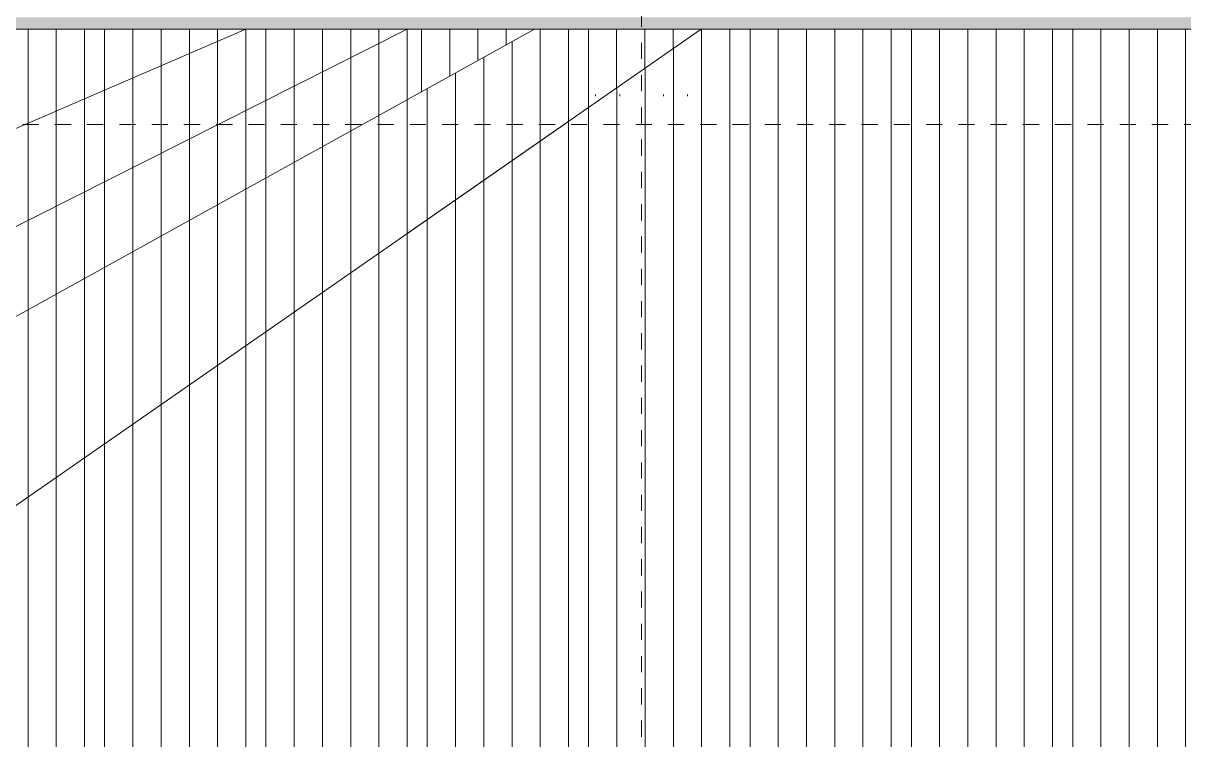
# Model space of a CAD drawing. Header units: metres. Extents: x 902 to 1205, y -4 to 36.
# Drawn here: x 990.22 to 997.41, y 11.43 to 15.87 of the extents above; entities that cross this region are included whole.
import ezdxf

# ---------------------------------------------------------------- set-up
doc = ezdxf.new("R2010")
doc.units = ezdxf.units.M
doc.linetypes.add('AEC_Center', pattern=[0.024, 0.012, -0.004, 0.004, -0.004])
doc.linetypes.add('Grid Line', pattern=[0.021, 0.012, -0.003, 0.003, -0.003])
for name, color, linetype, lineweight in [('A-FLOR-LEVL', 51, 'Continuous', 5), ('A-ROOF-OTLN', 132, 'Continuous', 5), ('A-WALL', 113, 'Continuous', 5), ('A-WALL-PATT', 111, 'Continuous', 5), ('P-SANR-FIXT', 6, 'Continuous', 5), ('S-GRID', 1, 'Continuous', 5)]:
    doc.layers.add(name, color=color, linetype=linetype, lineweight=lineweight)
pattern_1 = [(90, (990.598, 7.64), (-0.175, 1e-17), [])]
pattern_2 = [(90, (991.598, 7.64), (-0.175, 1e-17), [])]
pattern_3 = [(90, (992.598, 7.64), (-0.175, 1e-17), [])]
pattern_4 = [(90, (993.598, 7.64), (-0.175, 1e-17), [])]

# ---------------------------------------------------------------- blocks, each defined once
blk = doc.blocks.new('Downpipe - L Spreader - Default-3252010-North - Grids A')
at = {"layer": 'P-SANR-FIXT'}
for p, q in [((1014.5661, 15.425), (1014.5661, 15.4151)), ((1014.7161, 15.4151), (1014.7161, 15.425))]:
    blk.add_line(p, q, dxfattribs=at)
blk = doc.blocks.new('Downpipe - L Spreader - Default-3251983-North - Grids A')
at = {"layer": 'P-SANR-FIXT'}
for p, q in [((1014.9861, 15.425), (1014.9861, 15.4151)), ((1015.1361, 15.4151), (1015.1361, 15.425))]:
    blk.add_line(p, q, dxfattribs=at)

msp = doc.modelspace()

# ---------------------------------------------------------------- hatches: boundary and pattern name
at = {"layer": 'A-ROOF-OTLN'}
msp.add_hatch(color=256, dxfattribs=at).paths.add_polyline_path([(913.0511, 15.7628), (913.0511, 15.8301), (1024.4796, 15.8301), (1024.4796, 15.9039), (913.0346, 15.9039), (913.0346, 15.7628)])
at = {"layer": 'A-WALL-PATT'}
h = msp.add_hatch(dxfattribs=at)
h.set_pattern_fill('FP_71', color=256, style=0, pattern_type=2)
h.set_pattern_definition(pattern_1)
h.paths.add_polyline_path([(989.5978, 7.64), (990.5978, 7.64), (990.5978, 13.1749), (989.5978, 12.4804), (989.5978, 8.0036)])
h.paths.add_polyline_path([(989.5978, 14.966), (990.5978, 15.3981), (990.5978, 15.8301), (989.5978, 15.8301), (989.5978, 15.7321)])
h = msp.add_hatch(dxfattribs=at)
h.set_pattern_fill('FP_72', color=256, style=0, pattern_type=2)
h.set_pattern_definition(pattern_2)
h.paths.add_polyline_path([(991.5978, 7.64), (991.5978, 13.8694), (990.5978, 13.1749), (990.5978, 7.64), (990.9196, 7.64)])
h.paths.add_polyline_path([(990.5978, 15.3981), (991.5978, 15.8301), (990.5978, 15.8301), (990.5978, 15.7321)])
h = msp.add_hatch(dxfattribs=at)
h.set_pattern_fill('FP_72', color=256, style=0, pattern_type=2)
h.set_pattern_definition(pattern_2)
h.paths.add_polyline_path([(990.5978, 14.8216), (991.5978, 15.3259), (991.5978, 15.8301), (990.5978, 15.3981), (990.5978, 14.904)])
h = msp.add_hatch(dxfattribs=at)
h.set_pattern_fill('FP_73', color=256, style=0, pattern_type=2)
h.set_pattern_definition(pattern_3)
h.paths.add_polyline_path([(991.5978, 14.8395), (992.5978, 15.3931), (992.5978, 15.8301), (991.5978, 15.3259)])
h = msp.add_hatch(dxfattribs=at)
h.set_pattern_fill('FP_73', color=256, style=0, pattern_type=2)
h.set_pattern_definition(pattern_3)
h.paths.add_polyline_path([(991.5978, 15.3259), (992.5978, 15.8301), (991.5978, 15.8301), (991.5978, 15.7321)])
h = msp.add_hatch(dxfattribs=at)
h.set_pattern_fill('FP_101', color=256, style=0, pattern_type=2)
h.set_pattern_definition([(90, (993.387, 7.64), (-0.175, 1e-17), [])])
h.paths.add_polyline_path([(992.5978, 15.3931), (993.3874, 15.8301), (992.5978, 15.8301), (992.5978, 15.7321)])
h = msp.add_hatch(dxfattribs=at)
h.set_pattern_fill('FP_74', color=256, style=0, pattern_type=2)
h.set_pattern_definition(pattern_4)
h.paths.add_polyline_path([(992.5978, 14.5639), (993.5978, 15.2584), (993.5978, 15.8301), (993.3874, 15.8301), (992.5978, 15.3931), (992.5978, 14.628)])
h = msp.add_hatch(dxfattribs=at)
h.set_pattern_fill('FP_75', color=256, style=0, pattern_type=2)
h.set_pattern_definition([(90, (994.598, 7.64), (-0.175, 1e-17), [])])
h.paths.add_polyline_path([(993.8149, 7.64), (994.5978, 7.64), (994.5978, 15.8301), (994.4209, 15.8301), (993.5978, 15.2584), (993.5978, 7.64)])
h = msp.add_hatch(dxfattribs=at)
h.set_pattern_fill('FP_116', color=256, style=0, pattern_type=2)
h.set_pattern_definition([(90, (994.421, 7.64), (-0.175, 1e-17), [])])
h.paths.add_polyline_path([(993.5978, 15.2584), (994.4209, 15.8301), (993.5978, 15.8301), (993.5978, 15.456)])
h = msp.add_hatch(dxfattribs=at)
h.set_pattern_fill('FP_76', color=256, style=0, pattern_type=2)
h.set_pattern_definition([(90, (995.598, 7.64), (-0.175, 1e-17), [])])
h.paths.add_polyline_path([(994.6045, 7.64), (995.5978, 7.64), (995.5978, 15.8301), (994.5978, 15.8301), (994.5978, 7.64)])
h = msp.add_hatch(dxfattribs=at)
h.set_pattern_fill('FP_77', color=256, style=0, pattern_type=2)
h.set_pattern_definition([(90, (996.598, 7.64), (-0.175, 1e-17), [])])
h.paths.add_polyline_path([(996.1837, 7.64), (996.5978, 7.64), (996.5978, 15.8301), (995.5978, 15.8301), (995.5978, 7.64)])
h = msp.add_hatch(dxfattribs=at)
h.set_pattern_fill('FP_78', color=256, style=0, pattern_type=2)
h.set_pattern_definition([(90, (997.598, 7.64), (-0.175, 1e-17), [])])
h.paths.add_polyline_path([(996.5978, 7.64), (996.9001, 7.64), (997.5978, 9.0202), (997.5978, 15.8301), (996.5978, 15.8301), (996.5978, 8.0036)])
h = msp.add_hatch(dxfattribs=at)
h.set_pattern_fill('FP_71', color=256, style=0, pattern_type=2)
h.set_pattern_definition(pattern_1)
h.paths.add_polyline_path([(989.5978, 14.3173), (990.5978, 14.8216), (990.5978, 15.3981), (989.5978, 14.966), (989.5978, 14.628)])
h = msp.add_hatch(dxfattribs=at)
h.set_pattern_fill('FP_72', color=256, style=0, pattern_type=2)
h.set_pattern_definition(pattern_2)
h.paths.add_polyline_path([(990.5978, 14.286), (991.5978, 14.8395), (991.5978, 15.3259), (990.5978, 14.8216), (990.5978, 14.352)])
h = msp.add_hatch(dxfattribs=at)
h.set_pattern_fill('FP_73', color=256, style=0, pattern_type=2)
h.set_pattern_definition(pattern_3)
h.paths.add_polyline_path([(991.5978, 13.8694), (992.5978, 14.5639), (992.5978, 15.3931), (991.5978, 14.8395), (991.5978, 14.628)])
h = msp.add_hatch(dxfattribs=at)
h.set_pattern_fill('FP_74', color=256, style=0, pattern_type=2)
h.set_pattern_definition(pattern_4)
h.paths.add_polyline_path([(993.5516, 7.64), (993.5978, 7.64), (993.5978, 15.2584), (992.5978, 14.5639), (992.5978, 7.64), (993.0252, 7.64)])
h = msp.add_hatch(dxfattribs=at)
h.set_pattern_fill('FP_71', color=256, style=0, pattern_type=2)
h.set_pattern_definition(pattern_1)
h.paths.add_polyline_path([(989.5978, 13.7324), (990.5978, 14.286), (990.5978, 14.8216), (989.5978, 14.3173)])
h = msp.add_hatch(dxfattribs=at)
h.set_pattern_fill('FP_72', color=256, style=0, pattern_type=2)
h.set_pattern_definition(pattern_2)
h.paths.add_polyline_path([(990.5978, 13.1749), (991.5978, 13.8694), (991.5978, 14.8395), (990.5978, 14.286), (990.5978, 13.5239)])
h = msp.add_hatch(dxfattribs=at)
h.set_pattern_fill('FP_73', color=256, style=0, pattern_type=2)
h.set_pattern_definition(pattern_3)
h.paths.add_polyline_path([(991.9724, 7.64), (992.5978, 7.64), (992.5978, 14.5639), (991.5978, 13.8694), (991.5978, 7.64)])
h = msp.add_hatch(dxfattribs=at)
h.set_pattern_fill('FP_71', color=256, style=0, pattern_type=2)
h.set_pattern_definition(pattern_1)
h.paths.add_polyline_path([(989.5978, 12.4804), (990.5978, 13.1749), (990.5978, 14.286), (989.5978, 13.7324), (989.5978, 13.5239)])

# ---------------------------------------------------------------- linework, layer by layer
at = {"layer": 'A-FLOR-LEVL', "linetype": 'AEC_Center'}
msp.add_line((903.2147, 15.24), (1037.7081, 15.24), dxfattribs=at)
at = {"layer": 'A-WALL'}
for p, q in [((992.5978, 15.8301), (976.3565, 7.64)), ((993.3874, 15.8301), (980.744, 8.8315)), ((990.5978, 15.8301), (982.5978, 15.8301)), ((992.5978, 15.8301), (987.5978, 13.3087)), ((993.5978, 15.8301), (990.5978, 15.8301)), ((990.5978, 15.3981), (991.5978, 15.8301)), ((990.5978, 7.64), (990.5978, 15.8301)), ((991.5978, 7.64), (991.5978, 15.8301)), ((992.5978, 7.64), (992.5978, 15.8301)), ((992.5978, 14.5639), (994.4209, 15.8301)), ((993.5978, 7.64), (993.5978, 15.8301)), ((1003.5978, 15.8301), (993.5978, 15.8301)), ((994.5978, 7.64), (994.5978, 15.8301)), ((995.5978, 7.64), (995.5978, 15.8301)), ((996.5978, 7.64), (996.5978, 15.8301)), ((990.5978, 15.3981), (981.5978, 11.5096)), ((993.5978, 15.2584), (982.6284, 7.64))]:
    msp.add_line(p, q, dxfattribs=at)
at = {"layer": 'S-GRID', "linetype": 'Grid Line'}
msp.add_line((994.0511, 1.0455), (994.0511, 26.1432), dxfattribs=at)

# ---------------------------------------------------------------- block references
at = {"layer": 'P-SANR-FIXT'}
for name in ['Downpipe - L Spreader - Default-3252010-North - Grids A', 'Downpipe - L Spreader - Default-3251983-North - Grids A']:
    msp.add_blockref(name, (-20.8, 0), dxfattribs=at)

doc.saveas('drawing.dxf')
